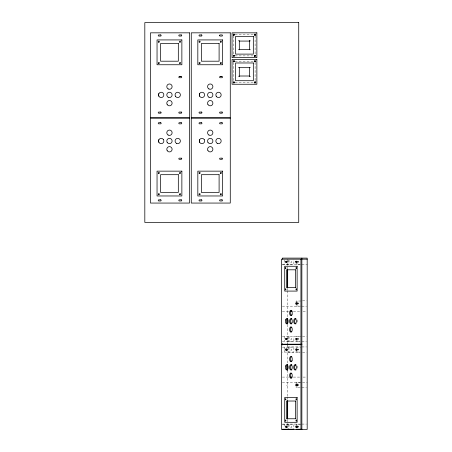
<?xml version="1.0" encoding="UTF-8"?>
<svg xmlns="http://www.w3.org/2000/svg" width="452" height="452" viewBox="0 0 452 452"><rect width="100%" height="100%" fill="white"/><g stroke="black" fill="none" stroke-linecap="round" stroke-linejoin="round"><path stroke-width="0.34" stroke-dasharray="2.26 1.69" d="M235.074 34.606L253.849 34.606M235.091 55.884L253.849 55.884M235.074 61.201L253.849 61.201M235.091 82.484L253.849 82.484M282.359 264.313L293.885 264.313L293.885 259.968M300.173 264.313L296.1 264.313L296.1 263.07M282.359 264.488L300.286 264.488M301.863 264.488L307.185 264.488M302.529 300.84L306.518 300.84M300.8 301.021L296.1 301.021L296.1 302.258M296.1 305.981L300.173 305.981M282.359 306.162L300.286 306.162M301.863 306.162L306.518 306.162M282.359 311.479L288.562 311.479M293.393 311.479L300.286 311.479M303.049 311.479L306.496 311.479M282.359 336.305L299.84 336.305M302.529 336.305L306.518 336.305M296.1 336.486L300.8 336.486M282.359 341.271L293.885 341.271L293.885 336.305M300.173 341.446L296.1 341.446L296.1 340.209M287.681 341.627L299.84 341.627M301.863 341.627L306.518 341.627M287.681 346.944L299.84 346.944M301.863 346.944L306.518 346.944M282.359 347.125L293.885 347.125L293.885 352.085L282.359 352.085M296.1 347.125L300.8 347.125M300.173 352.085L296.1 352.085L296.1 350.848M287.681 352.266L299.84 352.266M302.529 352.266L306.518 352.266M282.359 377.092L288.562 377.092M293.393 377.092L300.286 377.092M303.049 377.092L306.496 377.092M282.359 382.409L300.286 382.409M302.529 382.409L307.185 382.409M300.8 382.59L296.1 382.59L296.1 383.827M286.489 385.646L287.41 385.646M300.173 387.55L296.1 387.55L296.1 386.313M301.863 387.731L306.518 387.731M282.359 424.078L300.286 424.078M301.863 424.078L306.518 424.078M282.359 424.258L293.885 424.258L293.885 429.225M300.8 424.258L296.1 424.258L296.1 425.501M297.02 263.07L297.02 264.313M297.02 301.021L297.02 302.258M297.02 340.209L297.02 341.446M297.02 350.848L297.02 352.085M297.02 382.59L297.02 383.827M297.02 386.313L297.02 387.55M297.02 424.258L297.02 425.501M289.043 259.968L289.043 264.313M289.043 336.305L289.043 341.271M289.043 347.125L289.043 352.085M289.043 424.258L289.043 427.982M288.122 259.968L288.122 264.313M288.122 336.305L288.122 341.271M288.122 347.125L288.122 352.085M288.122 424.258L288.122 429.225M287.681 259.171L287.681 269.019M287.681 288.715L287.681 290.122M287.681 290.822L287.681 317.553M287.681 324.587L287.681 342.876M287.681 344.989L287.681 363.979M287.681 370.312L287.681 396.336M287.681 397.042L287.681 399.856M287.681 419.552L287.681 427.993M284.201 259.968L284.201 264.313M284.201 336.305L284.201 339.407M284.201 340.028L284.201 341.271M284.201 347.125L284.201 349.605M284.201 350.227L284.201 352.085M284.201 424.258L284.201 426.117M255.097 35.855L255.097 53.935M255.097 62.455L255.097 80.535M233.82 35.855L233.82 53.918M233.82 62.455L233.82 81.213M287.568 338.288A0.576 0.288 -90 0 1 288.003 338.791A0.576 0.288 -90 0 1 287.568 339.288M297.133 319.903A2.661 1.328 -90 0 1 297.133 322.564M297.133 366.007A2.661 1.328 -90 0 1 297.133 368.668M297.772 426.185A0.576 0.288 -90 0 1 297.987 426.739A0.576 0.288 -90 0 1 297.772 427.298M297.772 384.511A0.576 0.288 -90 0 1 297.987 385.07A0.576 0.288 -90 0 1 297.772 385.624M297.772 302.947A0.576 0.288 -90 0 1 297.987 303.501A0.576 0.288 -90 0 1 297.772 304.06M297.772 261.273A0.576 0.288 -90 0 1 297.987 261.832A0.576 0.288 -90 0 1 297.772 262.386M287.557 338.469A0.576 0.288 -90 0 1 287.557 339.463M297.772 338.407A0.576 0.288 -90 0 1 297.987 338.966A0.576 0.288 -90 0 1 297.772 339.52M297.772 349.046A0.576 0.288 -90 0 1 297.987 349.605A0.576 0.288 -90 0 1 297.772 350.164M298.495 339.463A0.576 0.288 -90 0 0 298.495 338.469A0.576 0.288 -90 0 0 298.066 338.966A0.576 0.288 -90 0 0 298.495 339.463M298.495 350.102A0.576 0.288 -90 0 0 298.495 349.108A0.576 0.288 -90 0 0 298.066 349.605A0.576 0.288 -90 0 0 298.495 350.102M288.003 349.605A0.576 0.288 -90 0 0 287.568 349.108A0.576 0.288 -90 0 1 287.557 350.102A0.576 0.288 -90 0 0 288.003 349.605M290.738 349.995A0.576 0.576 0 0 0 291.732 349.967A0.576 0.576 0 0 0 291.207 349.113A0.576 0.576 0 0 0 290.738 349.995M290.738 339.181A0.576 0.576 0 0 0 291.732 339.147A0.576 0.576 0 0 0 291.207 338.299A0.576 0.576 0 0 0 290.738 339.181M298.495 303.998A0.576 0.288 -90 0 0 298.495 303.004A0.576 0.288 -90 0 0 298.066 303.501A0.576 0.288 -90 0 0 298.495 303.998M288.003 426.739A0.576 0.288 -90 0 0 287.568 426.242A0.576 0.288 -90 0 1 287.557 427.242A0.576 0.288 -90 0 0 288.003 426.739M290.738 427.134A0.576 0.576 0 0 0 291.732 427.1A0.576 0.576 0 0 0 291.207 426.253A0.576 0.576 0 0 0 290.738 427.134M288.003 261.832A0.576 0.288 -90 0 0 287.568 261.329A0.576 0.288 -90 0 1 287.557 262.329A0.576 0.288 -90 0 0 288.003 261.832M290.738 262.222A0.576 0.576 0 0 0 291.732 262.188A0.576 0.576 0 0 0 291.207 261.341A0.576 0.576 0 0 0 290.738 262.222M298.495 427.242A0.576 0.288 -90 0 0 298.495 426.242A0.576 0.288 -90 0 0 298.066 426.739A0.576 0.288 -90 0 0 298.495 427.242M298.495 385.567A0.576 0.288 -90 0 0 298.495 384.573A0.576 0.288 -90 0 0 298.066 385.07A0.576 0.288 -90 0 0 298.495 385.567M298.495 262.329A0.576 0.288 -90 0 0 298.495 261.329A0.576 0.288 -90 0 0 298.066 261.832A0.576 0.288 -90 0 0 298.495 262.329"/><path stroke-width="0.68" d="M158.878 93.564L158.516 94.892L158.878 96.225A2.661 2.661 0 0 0 163.483 96.225A2.661 2.661 0 0 0 161.178 92.236A2.661 2.661 0 0 0 158.878 96.225M158.901 139.668L158.545 140.996L158.901 142.329M199.66 93.564L199.304 94.892L199.66 96.225A2.661 2.661 0 0 0 204.264 96.225A2.661 2.661 0 0 0 201.965 92.236A2.661 2.661 0 0 0 199.66 96.225M199.682 139.668L199.326 140.996L199.682 142.329M234.379 34.606L233.82 34.606L233.82 35.16M254.544 34.606L255.097 34.606L255.097 35.16M233.673 35.16L234.226 35.013L234.379 34.454M255.25 35.16L254.691 35.013L254.544 34.454M219.593 35.493A0.576 0.576 0 0 0 220.169 36.07L221.943 36.07A0.576 0.576 0 0 0 222.52 35.493A0.576 0.576 0 0 0 221.943 34.917L220.169 34.917A0.576 0.576 0 0 0 219.593 35.493L219.638 35.493M255.25 55.325L254.691 55.477L254.544 56.031M254.544 55.884L255.097 55.884L255.097 55.325M234.379 61.201L233.82 61.201L233.82 61.76M254.544 61.201L255.097 61.201L255.097 61.76M233.673 61.76L234.226 61.613L234.379 61.054M255.25 61.76L254.691 61.613L254.544 61.054M181.156 76.586L179.382 76.586A0.576 0.576 0 0 0 178.806 77.162A0.576 0.576 0 0 0 179.382 77.738L181.156 77.738A0.576 0.576 0 0 0 181.732 77.162A0.576 0.576 0 0 0 181.156 76.586L179.382 76.608M221.943 76.586L220.169 76.586A0.576 0.576 0 0 0 219.593 77.162A0.576 0.576 0 0 0 220.169 77.738L221.943 77.738A0.576 0.576 0 0 0 222.52 77.162A0.576 0.576 0 0 0 221.943 76.586L220.169 76.608M255.25 81.925L254.691 82.072L254.544 82.631M254.544 82.484L255.097 82.484L255.097 81.925M307.185 259.171L281.438 259.171L281.438 344.198L301.863 344.198M286.528 261.256L285.602 261.256A0.576 0.288 -90 0 0 285.314 261.832A0.576 0.288 -90 0 0 285.602 262.409L286.528 262.409A0.576 0.288 -90 0 0 286.777 261.832A0.576 0.288 -90 0 0 286.489 261.256A0.576 0.288 -90 0 0 286.24 261.832A0.576 0.288 -90 0 0 286.528 262.409M295.602 261.832A0.576 0.288 -90 0 1 295.89 261.256L296.811 261.256A0.576 0.288 -90 0 0 296.523 261.832A0.576 0.288 -90 0 0 296.811 262.409L295.89 262.409A0.576 0.288 -90 0 1 295.602 261.832L295.625 261.832M295.597 269.81L286.489 269.81L286.489 287.54L295.597 287.54M297.433 302.925L295.89 302.925A0.576 0.288 -90 0 0 295.602 303.501A0.576 0.288 -90 0 0 295.89 304.077L297.433 304.077M290.636 311.479L292.015 311.479M286.528 338.39L285.602 338.39A0.576 0.288 -90 0 0 285.314 338.966A0.576 0.288 -90 0 0 285.602 339.542L286.528 339.542A0.576 0.288 -90 0 0 286.777 338.966A0.576 0.288 -90 0 0 286.489 338.39A0.576 0.288 -90 0 0 286.24 338.966A0.576 0.288 -90 0 0 286.528 339.542M301.863 344.373L281.438 344.373L281.438 429.4L307.185 429.4L307.185 258.109L282.359 258.109L282.359 259.171M286.528 349.029L285.602 349.029A0.576 0.288 -90 0 0 285.314 349.605A0.576 0.288 -90 0 0 285.602 350.181L286.528 350.181A0.576 0.288 -90 0 0 286.777 349.605A0.576 0.288 -90 0 0 286.489 349.029A0.576 0.288 -90 0 0 286.24 349.605A0.576 0.288 -90 0 0 286.528 350.181M290.636 377.092L292.015 377.092M297.433 384.494L295.89 384.494A0.576 0.288 -90 0 0 295.602 385.07A0.576 0.288 -90 0 0 295.89 385.646L297.433 385.646M295.597 401.026L286.489 401.026L286.489 418.761L295.597 418.761M286.528 426.163L285.602 426.163A0.576 0.288 -90 0 0 285.314 426.739A0.576 0.288 -90 0 0 285.602 427.315L286.528 427.315A0.576 0.288 -90 0 0 286.777 426.739A0.576 0.288 -90 0 0 286.489 426.163A0.576 0.288 -90 0 0 286.24 426.739A0.576 0.288 -90 0 0 286.528 427.315M297.433 426.163L295.89 426.163A0.576 0.288 -90 0 0 295.602 426.739A0.576 0.288 -90 0 0 295.89 427.315L297.433 427.315M282.359 429.225L293.885 429.225M296.1 429.225L301.863 429.225M296.778 302.925L296.851 302.947A0.576 0.288 -90 0 1 297.06 303.574A0.576 0.288 -90 0 1 296.778 304.077M234.108 55.387L233.82 55.308L233.82 55.884L234.396 55.884L234.108 55.387A0.576 0.576 0 0 0 233.322 56.172L233.531 56.381A0.576 0.576 0 0 0 234.322 55.596M234.108 81.981L233.82 81.908L233.82 82.484L234.396 82.484L234.108 81.981A0.576 0.576 0 0 0 233.322 82.772L233.531 82.982A0.576 0.576 0 0 0 234.322 82.196M301.863 258.109L301.863 429.4M300.942 259.171L300.942 344.198M300.942 344.373L300.942 429.4M295.359 269.81L295.359 287.54M295.359 401.026L295.359 418.761M287.681 269.72L287.681 288.009M287.681 318.259L287.681 323.886M287.681 343.582L287.681 344.989M287.681 364.685L287.681 370.312M287.681 400.557L287.681 418.846M287.41 269.81L287.41 287.54M287.41 401.026L287.41 418.761M282.359 343.582L282.359 344.989M297.179 339.254A0.576 0.288 -90 0 1 297.179 338.678M297.179 349.893A0.576 0.288 -90 0 1 297.179 349.317M286.794 350.181A0.576 0.288 -90 0 1 286.506 349.605A0.576 0.288 -90 0 1 286.794 349.029M286.794 339.367A0.576 0.288 -90 0 1 286.512 338.938A0.576 0.288 -90 0 1 286.647 338.288M297.179 303.789A0.576 0.288 -90 0 1 297.179 303.213M286.794 427.315A0.576 0.288 -90 0 1 286.506 426.739A0.576 0.288 -90 0 1 286.794 426.163M286.794 262.409A0.576 0.288 -90 0 1 286.506 261.832A0.576 0.288 -90 0 1 286.794 261.256M297.179 427.027A0.576 0.288 -90 0 1 297.179 426.451M297.179 385.358A0.576 0.288 -90 0 1 297.179 384.782M297.179 262.12A0.576 0.288 -90 0 1 297.179 261.544M291.845 315.62A2.661 1.328 -90 0 1 290.517 312.959A2.661 1.328 -90 0 1 291.845 310.298M295.981 323.892A2.661 1.328 -90 0 1 294.653 321.236A2.661 1.328 -90 0 1 295.981 318.575M291.845 323.892A2.661 1.328 -90 0 1 290.517 321.236A2.661 1.328 -90 0 1 291.845 318.575M291.178 331.813A2.661 1.328 -90 0 1 291.178 327.203M287.709 323.892A2.661 1.328 -90 0 1 286.376 321.236A2.661 1.328 -90 0 1 287.709 318.575M287.721 369.996A2.661 1.328 -90 0 1 286.393 367.335A2.661 1.328 -90 0 1 287.721 364.679M291.845 369.996A2.661 1.328 -90 0 1 290.517 367.335A2.661 1.328 -90 0 1 291.845 364.679M291.178 377.917A2.661 1.328 -90 0 1 291.178 373.307M295.981 369.996A2.661 1.328 -90 0 1 294.653 367.335A2.661 1.328 -90 0 1 295.981 364.679M291.845 361.724A2.661 1.328 -90 0 1 290.517 359.063A2.661 1.328 -90 0 1 291.845 356.402M296.778 261.256A0.576 0.288 -90 0 1 297.066 261.832A0.576 0.288 -90 0 1 296.778 262.409M296.778 426.163A0.576 0.288 -90 0 1 297.066 426.739A0.576 0.288 -90 0 1 296.778 427.315M296.778 384.494A0.576 0.288 -90 0 1 297.066 385.07A0.576 0.288 -90 0 1 296.778 385.646M296.811 427.315A0.576 0.288 -90 0 1 296.523 426.739A0.576 0.288 -90 0 1 296.811 426.163M296.811 385.646A0.576 0.288 -90 0 1 296.523 385.07A0.576 0.288 -90 0 1 296.811 384.494M296.811 304.077A0.576 0.288 -90 0 1 296.523 303.501A0.576 0.288 -90 0 1 296.811 302.925M296.778 338.39A0.576 0.288 -90 0 1 297.066 338.966A0.576 0.288 -90 0 1 296.778 339.542M296.778 349.029A0.576 0.288 -90 0 1 297.066 349.605A0.576 0.288 -90 0 1 296.778 350.181M285.636 319.903L285.636 322.564A2.661 1.328 -90 0 0 287.642 323.27A2.661 1.328 -90 0 0 287.642 319.197A2.661 1.328 -90 0 0 285.636 319.903M285.647 366.007L285.647 368.668A2.661 1.328 -90 0 0 287.466 369.64A2.661 1.328 -90 0 0 287.952 366.007L287.466 365.035A2.661 1.328 -90 0 0 285.647 366.007M238.899 40.725L239.204 40.9L238.899 40.725M238.899 49.59L239.204 49.765L238.899 49.59M238.899 67.32L239.204 67.501L238.899 67.32M238.899 76.185L239.204 76.365L238.899 76.185M249.713 40.725L250.024 40.9L249.713 40.725M249.713 49.59L250.024 49.765L249.713 49.59M249.713 67.32L250.024 67.501L249.713 67.32M249.713 76.185L250.024 76.365L249.713 76.185M298.732 22.6L144.815 22.6L144.815 222.407L298.732 222.407L298.732 22.6M189.49 32.832L150.482 32.832L150.482 117.859L189.49 117.859L189.49 32.832M230.277 32.832L191.264 32.832L191.264 117.859L230.277 117.859L230.277 32.832M256.872 32.832L232.051 32.832L232.051 57.658L256.872 57.658L256.872 32.832M160.59 34.917L158.816 34.917A0.576 0.576 0 0 0 158.24 35.493A0.576 0.576 0 0 0 158.816 36.07L160.59 36.07A0.576 0.576 0 0 0 161.166 35.493A0.576 0.576 0 0 0 160.59 34.917M181.156 34.917L179.382 34.917A0.576 0.576 0 0 0 178.806 35.493A0.576 0.576 0 0 0 179.382 36.07L181.156 36.07A0.576 0.576 0 0 0 181.732 35.493A0.576 0.576 0 0 0 181.156 34.917M201.372 34.917L199.598 34.917A0.576 0.576 0 0 0 199.021 35.493A0.576 0.576 0 0 0 199.598 36.07L201.372 36.07A0.576 0.576 0 0 0 201.948 35.493A0.576 0.576 0 0 0 201.372 34.917M253.329 36.38L235.594 36.38L235.594 54.11L253.329 54.11L253.329 36.38M181.868 39.923L157.042 39.923L157.042 64.749L181.868 64.749L181.868 39.923M222.65 39.923L197.823 39.923L197.823 64.749L222.65 64.749L222.65 39.923M249.606 41.075L239.317 41.075L239.317 49.409L249.606 49.409L249.606 41.075M178.32 43.471L160.59 43.471L160.59 61.201L178.32 61.201L178.32 43.471M219.101 43.471L201.372 43.471L201.372 61.201L219.101 61.201L219.101 43.471M256.872 59.432L232.051 59.432L232.051 84.253L256.872 84.253L256.872 59.432M253.329 62.975L235.594 62.975L235.594 80.71L253.329 80.71L253.329 62.975M249.606 67.676L239.317 67.676L239.317 76.009L249.606 76.009L249.606 67.676M160.59 112.051L158.816 112.051A0.576 0.576 0 0 0 158.24 112.627A0.576 0.576 0 0 0 158.816 113.203L160.59 113.203A0.576 0.576 0 0 0 161.166 112.627A0.576 0.576 0 0 0 160.59 112.051M181.156 112.051L179.382 112.051A0.576 0.576 0 0 0 178.806 112.627A0.576 0.576 0 0 0 179.382 113.203L181.156 113.203A0.576 0.576 0 0 0 181.732 112.627A0.576 0.576 0 0 0 181.156 112.051M201.372 112.051L199.598 112.051A0.576 0.576 0 0 0 199.021 112.627A0.576 0.576 0 0 0 199.598 113.203L201.372 113.203A0.576 0.576 0 0 0 201.948 112.627A0.576 0.576 0 0 0 201.372 112.051M221.943 112.051L220.169 112.051A0.576 0.576 0 0 0 219.593 112.627A0.576 0.576 0 0 0 220.169 113.203L221.943 113.203A0.576 0.576 0 0 0 222.52 112.627A0.576 0.576 0 0 0 221.943 112.051M189.49 118.034L150.482 118.034L150.482 203.061L189.49 203.061L189.49 118.034M230.277 118.034L191.264 118.034L191.264 203.061L230.277 203.061L230.277 118.034M160.59 122.69L158.816 122.69A0.576 0.576 0 0 0 158.24 123.266A0.576 0.576 0 0 0 158.816 123.842L160.59 123.842A0.576 0.576 0 0 0 161.166 123.266A0.576 0.576 0 0 0 160.59 122.69M181.156 122.69L179.382 122.69A0.576 0.576 0 0 0 178.806 123.266A0.576 0.576 0 0 0 179.382 123.842L181.156 123.842A0.576 0.576 0 0 0 181.732 123.266A0.576 0.576 0 0 0 181.156 122.69M201.372 122.69L199.598 122.69A0.576 0.576 0 0 0 199.021 123.266A0.576 0.576 0 0 0 199.598 123.842L201.372 123.842A0.576 0.576 0 0 0 201.948 123.266A0.576 0.576 0 0 0 201.372 122.69M221.943 122.69L220.169 122.69A0.576 0.576 0 0 0 219.593 123.266A0.576 0.576 0 0 0 220.169 123.842L221.943 123.842A0.576 0.576 0 0 0 222.52 123.266A0.576 0.576 0 0 0 221.943 122.69M181.156 158.155L179.382 158.155A0.576 0.576 0 0 0 178.806 158.731A0.576 0.576 0 0 0 179.382 159.307L181.156 159.307A0.576 0.576 0 0 0 181.732 158.731A0.576 0.576 0 0 0 181.156 158.155M221.943 158.155L220.169 158.155A0.576 0.576 0 0 0 219.593 158.731A0.576 0.576 0 0 0 220.169 159.307L221.943 159.307A0.576 0.576 0 0 0 222.52 158.731A0.576 0.576 0 0 0 221.943 158.155M181.868 171.144L157.042 171.144L157.042 195.97L181.868 195.97L181.868 171.144M222.65 171.144L197.823 171.144L197.823 195.97L222.65 195.97L222.65 171.144M178.32 174.687L160.59 174.687L160.59 192.422L178.32 192.422L178.32 174.687M219.101 174.687L201.372 174.687L201.372 192.422L219.101 192.422L219.101 174.687M160.59 199.824L158.816 199.824A0.576 0.576 0 0 0 158.24 200.4A0.576 0.576 0 0 0 158.816 200.976L160.59 200.976A0.576 0.576 0 0 0 161.166 200.4A0.576 0.576 0 0 0 160.59 199.824M181.156 199.824L179.382 199.824A0.576 0.576 0 0 0 178.806 200.4A0.576 0.576 0 0 0 179.382 200.976L181.156 200.976A0.576 0.576 0 0 0 181.732 200.4A0.576 0.576 0 0 0 181.156 199.824M201.372 199.824L199.598 199.824A0.576 0.576 0 0 0 199.021 200.4A0.576 0.576 0 0 0 199.598 200.976L201.372 200.976A0.576 0.576 0 0 0 201.948 200.4A0.576 0.576 0 0 0 201.372 199.824M221.943 199.824L220.169 199.824A0.576 0.576 0 0 0 219.593 200.4A0.576 0.576 0 0 0 220.169 200.976L221.943 200.976A0.576 0.576 0 0 0 222.52 200.4A0.576 0.576 0 0 0 221.943 199.824M297.128 266.262L284.72 266.262L284.72 291.088L297.128 291.088L297.128 266.262M296.811 338.39L295.89 338.39A0.576 0.288 -90 0 0 295.602 338.966A0.576 0.288 -90 0 0 295.89 339.542L296.811 339.542A0.576 0.288 -90 0 1 296.523 338.966A0.576 0.288 -90 0 1 296.811 338.39M296.811 349.029L295.89 349.029A0.576 0.288 -90 0 0 295.602 349.605A0.576 0.288 -90 0 0 295.89 350.181L296.811 350.181A0.576 0.288 -90 0 1 296.523 349.605A0.576 0.288 -90 0 1 296.811 349.029M297.128 397.483L284.72 397.483L284.72 422.309L297.128 422.309L297.128 397.483M204.293 139.668L203.321 138.696A2.661 2.661 0 0 0 199.372 140.538A2.661 2.661 0 0 0 202.451 143.617A2.661 2.661 0 0 0 204.293 139.668M163.505 139.668L162.534 138.696A2.661 2.661 0 0 0 158.584 140.538A2.661 2.661 0 0 0 161.669 143.617A2.661 2.661 0 0 0 163.505 139.668M168.121 88.925A2.661 2.661 0 0 0 172.116 86.62A2.661 2.661 0 0 0 168.121 84.315A2.661 2.661 0 0 0 168.121 88.925M167.15 104.497A2.661 2.661 0 0 0 171.76 104.497A2.661 2.661 0 0 0 169.455 100.508A2.661 2.661 0 0 0 167.15 104.497M175.427 96.225A2.661 2.661 0 0 0 180.032 96.225A2.661 2.661 0 0 0 177.726 92.236A2.661 2.661 0 0 0 175.427 96.225M168.121 97.197A2.661 2.661 0 0 0 172.116 94.892A2.661 2.661 0 0 0 168.121 92.592A2.661 2.661 0 0 0 168.121 97.197M168.121 135.029A2.661 2.661 0 0 0 172.116 132.724A2.661 2.661 0 0 0 168.121 130.419A2.661 2.661 0 0 0 168.121 135.029M167.15 150.601A2.661 2.661 0 0 0 171.76 150.601A2.661 2.661 0 0 0 169.455 146.612A2.661 2.661 0 0 0 167.15 150.601M176.399 143.301A2.661 2.661 0 0 0 180.388 140.996A2.661 2.661 0 0 0 176.399 138.696A2.661 2.661 0 0 0 176.399 143.301M167.15 142.329A2.661 2.661 0 0 0 171.76 142.329A2.661 2.661 0 0 0 169.455 138.34A2.661 2.661 0 0 0 167.15 142.329M179.687 42.104A0.576 0.576 0 0 0 180.647 41.85A0.576 0.576 0 0 0 179.941 41.143A0.576 0.576 0 0 0 179.687 42.104M179.687 63.382A0.576 0.576 0 0 0 180.647 63.127A0.576 0.576 0 0 0 179.941 62.421A0.576 0.576 0 0 0 179.687 63.382M158.409 63.382A0.576 0.576 0 0 0 159.37 63.127A0.576 0.576 0 0 0 158.663 62.421A0.576 0.576 0 0 0 158.409 63.382M158.409 42.104A0.576 0.576 0 0 0 159.37 41.85A0.576 0.576 0 0 0 158.663 41.143A0.576 0.576 0 0 0 158.409 42.104M179.687 173.325A0.576 0.576 0 0 0 180.647 173.065A0.576 0.576 0 0 0 179.941 172.359A0.576 0.576 0 0 0 179.687 173.325M158.409 173.325A0.576 0.576 0 0 0 159.37 173.065A0.576 0.576 0 0 0 158.663 172.359A0.576 0.576 0 0 0 158.409 173.325M158.409 194.603A0.576 0.576 0 0 0 159.37 194.343A0.576 0.576 0 0 0 158.663 193.637A0.576 0.576 0 0 0 158.409 194.603M179.687 194.603A0.576 0.576 0 0 0 180.647 194.343A0.576 0.576 0 0 0 179.941 193.637A0.576 0.576 0 0 0 179.687 194.603M233.413 61.613A0.576 0.576 0 0 0 234.379 61.353A0.576 0.576 0 0 0 233.673 60.647A0.576 0.576 0 0 0 233.413 61.613M254.691 61.613A0.576 0.576 0 0 0 255.657 61.353A0.576 0.576 0 0 0 254.951 60.647A0.576 0.576 0 0 0 254.691 61.613M254.691 82.891A0.576 0.576 0 0 0 255.657 82.631A0.576 0.576 0 0 0 254.951 81.925A0.576 0.576 0 0 0 254.691 82.891M233.413 35.013A0.576 0.576 0 0 0 234.379 34.753A0.576 0.576 0 0 0 233.673 34.047A0.576 0.576 0 0 0 233.413 35.013M254.691 35.013A0.576 0.576 0 0 0 255.657 34.753A0.576 0.576 0 0 0 254.951 34.047A0.576 0.576 0 0 0 254.691 35.013M254.691 56.291A0.576 0.576 0 0 0 255.657 56.031A0.576 0.576 0 0 0 254.951 55.325A0.576 0.576 0 0 0 254.691 56.291M208.909 88.925A2.661 2.661 0 0 0 212.898 86.62A2.661 2.661 0 0 0 208.909 84.315A2.661 2.661 0 0 0 208.909 88.925M207.937 104.497A2.661 2.661 0 0 0 212.542 104.497A2.661 2.661 0 0 0 210.237 100.508A2.661 2.661 0 0 0 207.937 104.497M216.209 96.225A2.661 2.661 0 0 0 220.813 96.225A2.661 2.661 0 0 0 218.514 92.236A2.661 2.661 0 0 0 216.209 96.225M208.909 97.197A2.661 2.661 0 0 0 212.898 94.892A2.661 2.661 0 0 0 208.909 92.592A2.661 2.661 0 0 0 208.909 97.197M208.909 135.029A2.661 2.661 0 0 0 212.898 132.724A2.661 2.661 0 0 0 208.909 130.419A2.661 2.661 0 0 0 208.909 135.029M207.937 150.601A2.661 2.661 0 0 0 212.542 150.601A2.661 2.661 0 0 0 210.237 146.612A2.661 2.661 0 0 0 207.937 150.601M217.18 143.301A2.661 2.661 0 0 0 221.175 140.996A2.661 2.661 0 0 0 217.18 138.696A2.661 2.661 0 0 0 217.18 143.301M207.937 142.329A2.661 2.661 0 0 0 212.542 142.329A2.661 2.661 0 0 0 210.237 138.34A2.661 2.661 0 0 0 207.937 142.329M220.469 42.104A0.576 0.576 0 0 0 221.435 41.85A0.576 0.576 0 0 0 220.729 41.143A0.576 0.576 0 0 0 220.469 42.104M220.469 63.382A0.576 0.576 0 0 0 221.435 63.127A0.576 0.576 0 0 0 220.729 62.421A0.576 0.576 0 0 0 220.469 63.382M199.191 63.382A0.576 0.576 0 0 0 200.157 63.127A0.576 0.576 0 0 0 199.451 62.421A0.576 0.576 0 0 0 199.191 63.382M199.191 42.104A0.576 0.576 0 0 0 200.157 41.85A0.576 0.576 0 0 0 199.451 41.143A0.576 0.576 0 0 0 199.191 42.104M220.469 173.325A0.576 0.576 0 0 0 221.435 173.065A0.576 0.576 0 0 0 220.729 172.359A0.576 0.576 0 0 0 220.469 173.325M199.191 173.325A0.576 0.576 0 0 0 200.157 173.065A0.576 0.576 0 0 0 199.451 172.359A0.576 0.576 0 0 0 199.191 173.325M199.191 194.603A0.576 0.576 0 0 0 200.157 194.343A0.576 0.576 0 0 0 199.451 193.637A0.576 0.576 0 0 0 199.191 194.603M220.469 194.603A0.576 0.576 0 0 0 221.435 194.343A0.576 0.576 0 0 0 220.729 193.637A0.576 0.576 0 0 0 220.469 194.603M292.077 314.287A2.661 1.328 -90 0 0 290.924 310.298A2.661 1.328 -90 0 0 289.772 314.287A2.661 1.328 -90 0 0 292.077 314.287M291.591 331.813A2.661 1.328 -90 0 0 291.591 327.203A2.661 1.328 -90 0 0 289.596 329.508A2.661 1.328 -90 0 0 291.591 331.813M295.727 323.536A2.661 1.328 -90 0 0 295.727 318.931A2.661 1.328 -90 0 0 293.732 321.236A2.661 1.328 -90 0 0 295.727 323.536M292.077 322.564A2.661 1.328 -90 0 0 290.924 318.575A2.661 1.328 -90 0 0 289.772 322.564A2.661 1.328 -90 0 0 292.077 322.564M292.077 360.391A2.661 1.328 -90 0 0 290.924 356.402A2.661 1.328 -90 0 0 289.772 360.391A2.661 1.328 -90 0 0 292.077 360.391M291.591 377.917A2.661 1.328 -90 0 0 291.591 373.307A2.661 1.328 -90 0 0 289.596 375.612A2.661 1.328 -90 0 0 291.591 377.917M295.727 369.64A2.661 1.328 -90 0 0 295.727 365.035A2.661 1.328 -90 0 0 293.732 367.335A2.661 1.328 -90 0 0 295.727 369.64M291.591 369.64A2.661 1.328 -90 0 0 291.591 365.035A2.661 1.328 -90 0 0 289.596 367.335A2.661 1.328 -90 0 0 291.591 369.64M296.45 268.443A0.576 0.288 -90 0 0 296.32 267.482A0.576 0.288 -90 0 0 295.964 268.189A0.576 0.288 -90 0 0 296.45 268.443M296.45 289.721A0.576 0.288 -90 0 0 296.32 288.76A0.576 0.288 -90 0 0 295.964 289.466A0.576 0.288 -90 0 0 296.45 289.721M285.811 289.721A0.576 0.288 -90 0 0 285.681 288.76A0.576 0.288 -90 0 0 285.325 289.466A0.576 0.288 -90 0 0 285.811 289.721M285.811 268.443A0.576 0.288 -90 0 0 285.681 267.482A0.576 0.288 -90 0 0 285.325 268.189A0.576 0.288 -90 0 0 285.811 268.443M296.45 399.664A0.576 0.288 -90 0 0 296.32 398.698A0.576 0.288 -90 0 0 295.964 399.404A0.576 0.288 -90 0 0 296.45 399.664M285.811 399.664A0.576 0.288 -90 0 0 285.681 398.698A0.576 0.288 -90 0 0 285.325 399.404A0.576 0.288 -90 0 0 285.811 399.664M285.811 420.942A0.576 0.288 -90 0 0 285.681 419.976A0.576 0.288 -90 0 0 285.325 420.682A0.576 0.288 -90 0 0 285.811 420.942M296.45 420.942A0.576 0.288 -90 0 0 296.32 419.976A0.576 0.288 -90 0 0 295.964 420.682A0.576 0.288 -90 0 0 296.45 420.942"/></g></svg>
